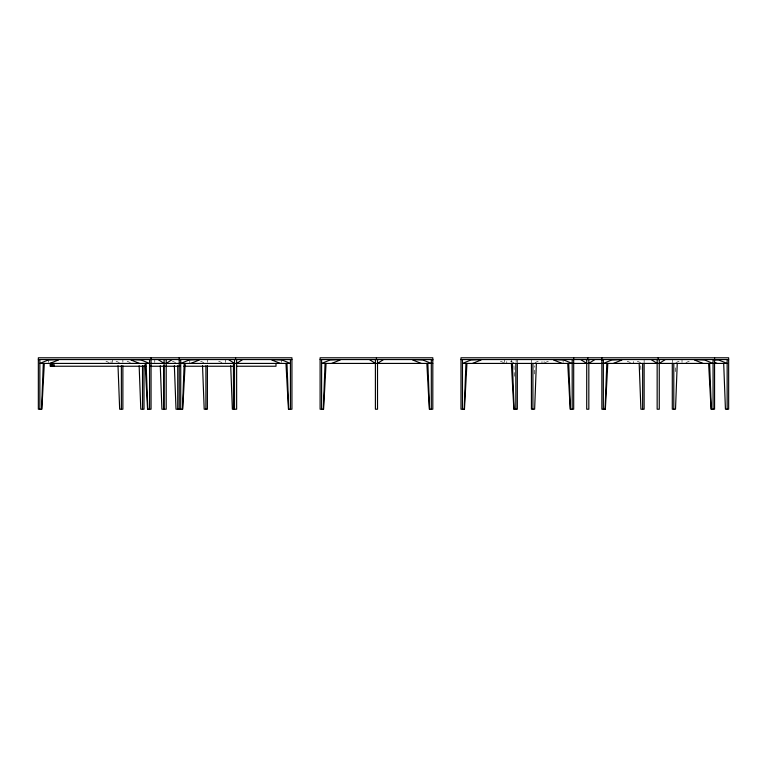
<?xml version="1.0" encoding="UTF-8"?>
<svg xmlns="http://www.w3.org/2000/svg" width="767" height="767" viewBox="0 0 767 767"><rect width="100%" height="100%" fill="white"/><g stroke="black" fill="none" stroke-linecap="round" stroke-linejoin="round"><path stroke-width="0.58" stroke-dasharray="3.83 2.88" d="M534.484 373.989L534.791 365.773M675.449 371.64L675.669 365.773M535.03 362.561L538.204 361.267M675.909 362.561L679.083 361.267M545.107 362.561L548.319 361.267M685.986 362.561L689.197 361.267M627.233 361.267L630.436 362.561M500.439 361.267L503.651 362.561M218.681 361.267L221.893 362.561M127.111 361.267L130.323 362.561M105.98 361.267L109.192 362.561M637.339 361.267L640.512 362.561M510.544 361.267L513.727 362.561M200.618 361.267L203.792 362.561M172.441 361.267L175.614 362.561M116.085 361.267L119.269 362.561M640.752 365.773L640.934 370.471M513.957 365.773L514.36 376.338M682.016 359.55L682.016 362.455M672.295 359.972L672.295 362.273M644.127 359.972L644.127 362.273M633.561 361.487L633.561 363.424M563.122 359.55L563.122 362.455M544.1 361.487L544.1 363.424M541.991 361.487L541.991 363.424M531.426 359.972L531.426 362.273M517.332 359.972L517.332 362.273M516.153 359.972L516.153 362.273M511.378 359.972L511.378 362.273M506.766 361.487L506.766 363.424M504.657 359.55L504.657 362.455M281.316 359.55L281.316 362.455M225.354 359.55L225.354 362.455M207.406 359.972L207.406 362.273M189.794 359.55L189.794 363.424M154.771 359.55L154.771 362.455M122.873 359.972L122.873 362.273M112.519 359.55L112.519 362.455M111.052 361.487L111.052 363.424M48.714 359.55L48.714 362.455"/><path stroke-width="1.15" d="M41.562 409.214L43.307 363.424M182.441 409.214L184.185 363.424M323.319 409.214L325.064 363.424M464.198 409.214L465.943 363.424M536.373 363.424L534.637 409.214L531.426 409.214L531.426 363.098M605.077 409.214L606.812 363.424M677.251 363.424L675.516 409.214L672.295 409.214L672.295 363.098M44.304 363.424L41.84 409.214L38.35 409.214L38.35 357.786L291.93 357.786L291.93 409.214L288.44 409.214L285.976 363.424M185.183 363.424L182.719 409.214L176.017 409.214L174.358 365.773M326.061 363.424L323.588 409.214L320.107 409.214L320.107 357.786L432.809 357.786L432.809 409.214L429.319 409.214L426.855 363.424M466.93 363.424L464.466 409.214L460.986 409.214L460.986 357.786L728.65 357.786L728.65 409.214L725.438 409.214L723.693 363.424M607.809 363.424L605.345 409.214L601.865 409.214L601.865 357.786M166.199 363.424L172.182 359.55M236.639 363.424L242.621 359.55M377.517 363.424L383.5 359.55M588.826 363.424L594.818 359.55M659.265 363.424L665.257 359.55M58.455 359.55L48.311 359.972L39.846 363.424L149.555 363.424L141.09 359.972L130.946 359.55M199.334 359.55L189.19 359.972L180.724 363.424L290.434 363.424L281.968 359.972L271.825 359.55M340.212 359.55L330.069 359.972L321.603 363.424L431.313 363.424L422.847 359.972L412.704 359.55M481.091 359.55L470.948 359.972L462.472 363.424L572.192 363.424L563.726 359.972L553.582 359.55M621.96 359.55L611.826 359.972L603.351 363.424L713.07 363.424L704.605 359.972L694.461 359.55M49.893 363.424L58.455 359.972M190.772 363.424L199.334 359.972M331.651 363.424L340.212 359.972M472.53 363.424L481.091 359.972M613.399 363.424L621.96 359.972M38.35 359.55L291.93 359.55M320.107 359.55L432.809 359.55M460.986 359.55L728.65 359.55M179.229 359.972L180.408 359.972M431.62 359.972L432.809 359.972M601.865 359.972L603.044 359.972M714.182 359.972L718.689 359.972L727.154 363.424L714.595 363.424M150.687 363.424L180.408 363.424M431.62 363.424L432.809 363.424M572.815 363.424L603.044 363.424M145.922 366.243L50.171 366.243L50.171 363.424M150.217 366.243L180.303 366.243M183.888 366.243L233.034 366.243M236.61 366.243L275.995 366.243L275.995 363.424M714.969 362.561L717.107 363.424M694.461 359.972L703.023 363.424M553.582 359.972L562.144 363.424M412.704 359.972L421.265 363.424M271.825 359.972L280.386 363.424M130.946 359.972L139.508 363.424M657.156 363.424L651.164 359.55M586.717 363.424L580.724 359.55M375.399 363.424L369.416 359.55M234.52 363.424L228.537 359.55M164.08 363.424L158.098 359.55M708.612 363.424L711.076 409.214L714.566 409.214L714.566 357.786M567.733 363.424L570.197 409.214L573.687 409.214L573.687 357.786M511.378 363.424L513.852 409.214L517.332 409.214L517.332 363.098M145.097 363.424L147.561 409.214L151.051 409.214L151.051 357.786M709.609 363.424L711.354 409.214M639.17 363.424L640.915 409.214L644.127 409.214L644.127 363.098M568.731 363.424L570.475 409.214M512.375 363.424L514.12 409.214M427.852 363.424L429.597 409.214M286.973 363.424L288.718 409.214M230.714 365.773L232.363 409.214L236.639 409.214L236.639 359.55M202.536 365.773L204.195 409.214L207.406 409.214L207.406 365.773M160.274 365.773L161.923 409.214L166.199 409.214L166.199 359.55M146.094 363.424L147.839 409.214M139.143 365.773L140.792 409.214L144.004 409.214L144.004 365.773M118.013 365.773L119.662 409.214L122.873 409.214L122.873 365.773M727.154 359.55L727.154 409.214M713.07 359.55L713.07 409.214M673.79 363.424L673.79 409.214M659.265 359.55L659.265 409.214L657.156 409.214L657.156 359.55M658.211 357.786L658.211 359.55M642.631 363.424L642.631 409.214M603.351 359.55L603.351 409.214M588.826 359.55L588.826 409.214L586.717 409.214L586.717 359.55M587.771 357.786L587.771 359.55M572.192 359.55L572.192 409.214M532.912 363.424L532.912 409.214M515.836 363.424L515.836 409.214M462.472 359.55L462.472 409.214M431.313 359.55L431.313 409.214M377.517 359.55L377.517 409.214L375.399 409.214L375.399 359.55M376.453 357.786L376.453 359.55M321.603 359.55L321.603 409.214M290.434 359.55L290.434 409.214M235.574 357.786L235.574 359.55M234.52 359.55L234.52 409.214M233.465 363.424L233.465 409.214M205.911 365.773L205.911 409.214M180.724 359.55L180.724 409.214M179.229 357.786L179.229 409.214M177.733 365.773L177.733 409.214M164.08 359.55L164.08 409.214M163.649 365.773L163.649 409.214M149.555 359.55L149.555 409.214M142.518 365.773L142.518 409.214M121.378 365.773L121.378 409.214M54.026 363.424L54.026 366.243M52.75 363.424L52.75 366.243M52.098 363.424L52.108 366.243M51.466 363.424L51.466 366.243M51.14 363.424L51.14 366.243M50.66 363.424L50.66 366.243M39.846 359.55L39.846 409.214"/></g></svg>
